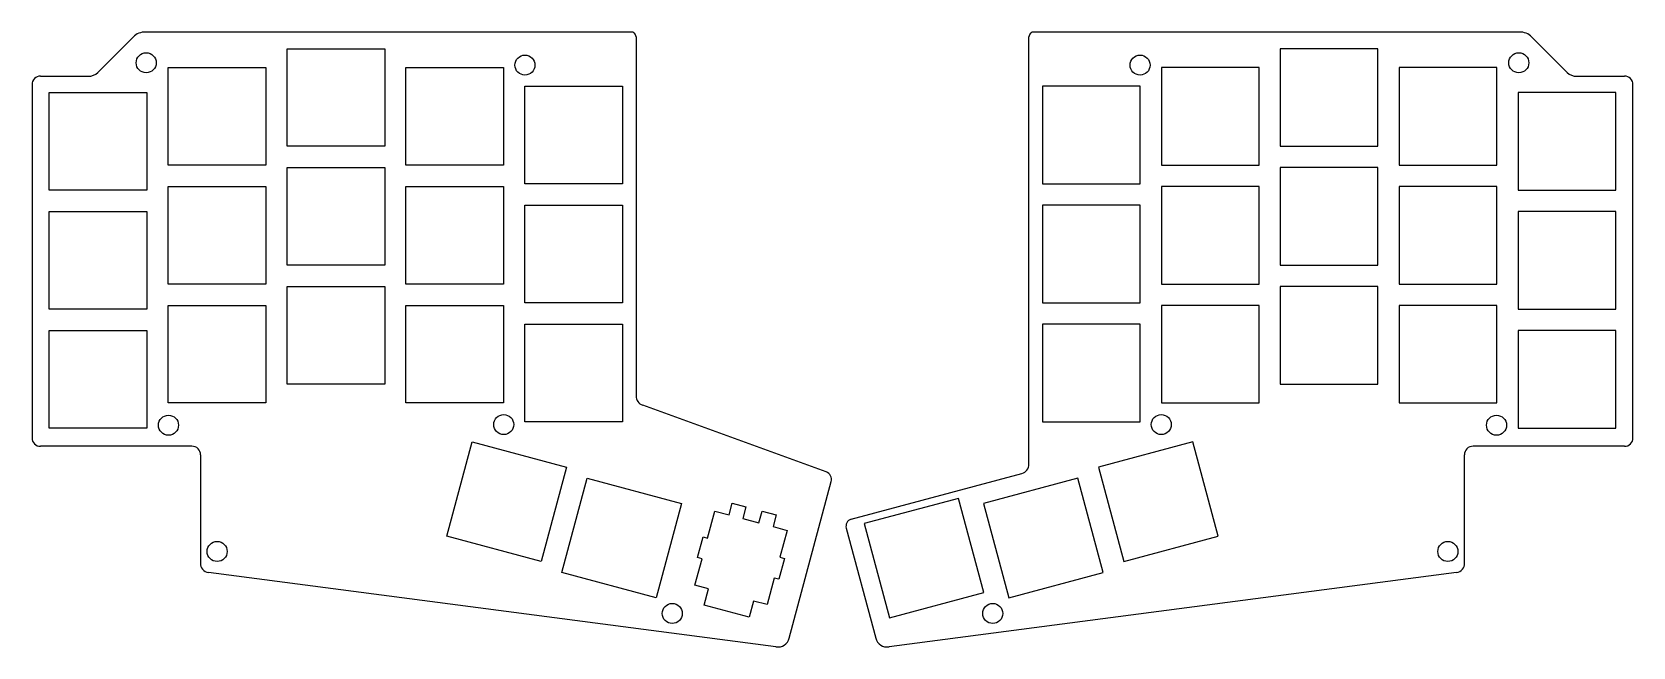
# Model space of a CAD drawing. Extents: x 21 to 277, y -146 to -48.
import ezdxf

# ---------------------------------------------------------------- set-up
doc = ezdxf.new("R2010")
doc.units = 0
doc.layers.add('BLACK', color=7, linetype='CONTINUOUS')

msp = doc.modelspace()

# ---------------------------------------------------------------- linework, layer by layer
at = {"layer": 'BLACK', "linetype": 'CONTINUOUS'}
for p, q in [((37.2674, -48.3638), (31.6137, -54.0066)), ((116.807, -47.5637), (39.2486, -47.5637)), ((117.579, -48.313), (117.579, -105.704)), ((180.346, -116.614), (180.346, -48.313)), ((258.676, -47.5637), (181.118, -47.5637)), ((266.311, -54.0066), (260.657, -48.3638)), ((61.8389, -50.2256), (77.4389, -50.2256)), ((61.8389, -65.8256), (61.8389, -50.2256)), ((77.4389, -50.2256), (77.4389, -65.8256)), ((236.086, -50.2256), (220.486, -50.2256)), ((220.486, -50.2256), (220.486, -65.8256)), ((236.086, -65.8256), (236.086, -50.2256)), ((42.8395, -53.2364), (58.4395, -53.2364)), ((42.8395, -68.8364), (42.8395, -53.2364)), ((58.4395, -53.2364), (58.4395, -68.8364)), ((80.8391, -53.2358), (96.4391, -53.2358)), ((80.8391, -68.8358), (80.8391, -53.2358)), ((96.4391, -53.2358), (96.4391, -68.8358)), ((217.086, -53.2358), (201.486, -53.2358)), ((201.486, -53.2358), (201.486, -68.8358)), ((217.086, -68.8358), (217.086, -53.2358)), ((255.085, -53.2364), (239.485, -53.2364)), ((239.485, -53.2364), (239.485, -68.8364)), ((255.085, -68.8364), (255.085, -53.2364)), ((21.113, -55.9718), (21.114, -112.423)), ((22.4592, -54.6212), (30.0897, -54.6212)), ((99.8388, -56.2364), (115.439, -56.2364)), ((99.8388, -71.8364), (99.8388, -56.2364)), ((115.439, -56.2364), (115.439, -71.8364)), ((198.086, -56.2364), (182.486, -56.2364)), ((182.486, -56.2364), (182.486, -71.8364)), ((198.086, -71.8364), (198.086, -56.2364)), ((267.835, -54.6212), (275.466, -54.6212)), ((276.811, -112.423), (276.812, -55.9718)), ((23.8393, -57.235), (39.4393, -57.235)), ((23.8393, -72.835), (23.8393, -57.235)), ((39.4393, -57.235), (39.4393, -72.835)), ((274.085, -57.235), (258.485, -57.235)), ((258.485, -57.235), (258.485, -72.835)), ((274.085, -72.835), (274.085, -57.235)), ((77.4389, -65.8256), (61.8389, -65.8256)), ((220.486, -65.8256), (236.086, -65.8256)), ((58.4395, -68.8364), (42.8395, -68.8364)), ((96.4391, -68.8358), (80.8391, -68.8358)), ((201.486, -68.8358), (217.086, -68.8358)), ((239.485, -68.8364), (255.085, -68.8364)), ((61.8389, -69.2256), (77.4389, -69.2256)), ((61.8389, -84.8256), (61.8389, -69.2256)), ((77.4389, -69.2256), (77.4389, -84.8256)), ((236.086, -69.2256), (220.486, -69.2256)), ((220.486, -69.2256), (220.486, -84.8256)), ((236.086, -84.8256), (236.086, -69.2256)), ((39.4393, -72.835), (23.8393, -72.835)), ((42.8395, -72.236), (58.4395, -72.236)), ((42.8395, -87.836), (42.8395, -72.236)), ((58.4395, -72.236), (58.4395, -87.836)), ((80.8391, -72.2358), (96.4391, -72.2358)), ((80.8391, -87.8358), (80.8391, -72.2358)), ((96.4391, -72.2358), (96.4391, -87.8358)), ((115.439, -71.8364), (99.8388, -71.8364)), ((182.486, -71.8364), (198.086, -71.8364)), ((217.086, -72.2358), (201.486, -72.2358)), ((201.486, -72.2358), (201.486, -87.8358)), ((217.086, -87.8358), (217.086, -72.2358)), ((255.085, -72.236), (239.485, -72.236)), ((239.485, -72.236), (239.485, -87.836)), ((255.085, -87.836), (255.085, -72.236)), ((258.485, -72.835), (274.085, -72.835)), ((23.8393, -76.2354), (39.4393, -76.2354)), ((23.8393, -91.8354), (23.8393, -76.2354)), ((39.4393, -76.2354), (39.4393, -91.8354)), ((99.8388, -75.2362), (115.439, -75.2362)), ((99.8388, -90.8362), (99.8388, -75.2362)), ((115.439, -75.2362), (115.439, -90.8362)), ((198.086, -75.2362), (182.486, -75.2362)), ((182.486, -75.2362), (182.486, -90.8362)), ((198.086, -90.8362), (198.086, -75.2362)), ((274.085, -76.2354), (258.485, -76.2354)), ((258.485, -76.2354), (258.485, -91.8354)), ((274.085, -91.8354), (274.085, -76.2354)), ((77.4389, -84.8256), (61.8389, -84.8256)), ((220.486, -84.8256), (236.086, -84.8256)), ((58.4395, -87.836), (42.8395, -87.836)), ((61.8389, -88.2258), (77.4389, -88.2258)), ((61.8389, -103.826), (61.8389, -88.2258)), ((77.4389, -88.2258), (77.4389, -103.826)), ((96.4391, -87.8358), (80.8391, -87.8358)), ((201.486, -87.8358), (217.086, -87.8358)), ((236.086, -88.2258), (220.486, -88.2258)), ((220.486, -88.2258), (220.486, -103.826)), ((236.086, -103.826), (236.086, -88.2258)), ((239.485, -87.836), (255.085, -87.836)), ((39.4393, -91.8354), (23.8393, -91.8354)), ((42.8395, -91.2356), (58.4395, -91.2356)), ((42.8395, -106.836), (42.8395, -91.2356)), ((58.4395, -91.2356), (58.4395, -106.836)), ((80.8391, -91.2362), (96.4391, -91.2362)), ((80.8391, -106.836), (80.8391, -91.2362)), ((96.4391, -91.2362), (96.4391, -106.836)), ((115.439, -90.8362), (99.8388, -90.8362)), ((182.486, -90.8362), (198.086, -90.8362)), ((217.086, -91.2362), (201.486, -91.2362)), ((201.486, -91.2362), (201.486, -106.836)), ((217.086, -106.836), (217.086, -91.2362)), ((255.085, -91.2356), (239.485, -91.2356)), ((239.485, -91.2356), (239.485, -106.836)), ((255.085, -106.836), (255.085, -91.2356)), ((258.485, -91.8354), (274.085, -91.8354)), ((99.8388, -94.2362), (115.439, -94.2362)), ((99.8388, -109.836), (99.8388, -94.2362)), ((115.439, -94.2362), (115.439, -109.836)), ((198.086, -94.2362), (182.486, -94.2362)), ((182.486, -94.2362), (182.486, -109.836)), ((198.086, -109.836), (198.086, -94.2362)), ((23.8393, -95.2358), (39.4393, -95.2358)), ((23.8393, -110.836), (23.8393, -95.2358)), ((39.4393, -95.2358), (39.4393, -110.836)), ((274.085, -95.2358), (258.485, -95.2358)), ((258.485, -95.2358), (258.485, -110.836)), ((274.085, -110.836), (274.085, -95.2358)), ((77.4389, -103.826), (61.8389, -103.826)), ((220.486, -103.826), (236.086, -103.826)), ((58.4395, -106.836), (42.8395, -106.836)), ((96.4391, -106.836), (80.8391, -106.836)), ((147.961, -117.858), (118.649, -107.19)), ((201.486, -106.836), (217.086, -106.836)), ((239.485, -106.836), (255.085, -106.836)), ((115.439, -109.836), (99.8388, -109.836)), ((182.486, -109.836), (198.086, -109.836)), ((39.4393, -110.836), (23.8393, -110.836)), ((258.485, -110.836), (274.085, -110.836)), ((46.6452, -113.757), (22.4846, -113.757)), ((87.3845, -128.132), (91.4221, -113.063)), ((91.4221, -113.063), (106.491, -117.101)), ((206.503, -113.063), (191.434, -117.101)), ((210.54, -128.132), (206.503, -113.063)), ((275.44, -113.757), (251.279, -113.757)), ((48.0158, -115.143), (48.0158, -132.387)), ((106.491, -117.101), (102.453, -132.169)), ((191.434, -117.101), (195.472, -132.169)), ((249.909, -132.387), (249.909, -115.143)), ((105.746, -133.927), (109.784, -118.858)), ((109.784, -118.858), (124.852, -122.896)), ((142.042, -144.401), (148.773, -119.382)), ((151.92, -125.402), (179.202, -118.096)), ((188.141, -118.858), (173.072, -122.896)), ((192.178, -133.927), (188.141, -118.858)), ((169.1, -122.074), (154.031, -126.112)), ((173.137, -137.143), (169.1, -122.074)), ((124.852, -122.896), (120.815, -137.964)), ((129.015, -128.438), (130.179, -124.096)), ((130.179, -124.096), (132.436, -124.701)), ((132.436, -124.701), (132.936, -122.836)), ((132.936, -122.836), (135.144, -123.428)), ((135.144, -123.428), (134.644, -125.292)), ((134.644, -125.292), (137.22, -125.983)), ((137.22, -125.983), (137.72, -124.118)), ((137.72, -124.118), (139.977, -124.723)), ((139.977, -124.723), (139.477, -126.587)), ((173.072, -122.896), (177.11, -137.964)), ((139.477, -126.587), (141.71, -127.186)), ((141.71, -127.186), (140.56, -131.479)), ((151.158, -126.85), (155.882, -144.401)), ((154.031, -126.112), (158.069, -141.18)), ((102.453, -132.169), (87.3845, -128.132)), ((127.423, -131.535), (128.304, -128.248)), ((128.304, -128.248), (129.015, -128.438)), ((195.472, -132.169), (210.54, -128.132)), ((126.997, -135.97), (128.134, -131.726)), ((128.134, -131.726), (127.423, -131.535)), ((141.296, -131.676), (140.402, -135.013)), ((140.56, -131.479), (141.296, -131.676)), ((139.934, -145.798), (49.307, -133.936)), ((120.815, -137.964), (105.746, -133.927)), ((139.666, -134.816), (138.528, -139.06)), ((140.402, -135.013), (139.666, -134.816)), ((248.618, -133.936), (157.991, -145.798)), ((177.11, -137.964), (192.178, -133.927)), ((129.181, -136.556), (126.997, -135.97)), ((128.49, -139.132), (129.181, -136.556)), ((158.069, -141.18), (173.137, -137.143)), ((135.679, -141.058), (128.49, -139.132)), ((136.369, -138.482), (135.679, -141.058)), ((138.528, -139.06), (136.369, -138.482))]:
    msp.add_line(p, q, dxfattribs=at)
at = {"layer": 'BLACK'}
for centre in [(39.3502, -52.4786), (258.575, -52.4786), (99.8403, -52.8477), (198.084, -52.8477), (42.9062, -110.391), (96.4494, -110.286), (201.475, -110.286), (255.019, -110.391), (50.6786, -130.558), (247.246, -130.558), (123.373, -140.464), (174.551, -140.464)]:
    msp.add_circle(centre, 1.6, dxfattribs=at)
for centre, radius, start, end in [((39.2226, -50.3523), 2.7887, 89.4668, 134.517), ((116.836, -48.3058), 0.7427, -0.55503, 92.242), ((181.088, -48.3058), 0.7426, -272.242, -179.445), ((258.702, -50.3525), 2.7889, 45.486, 90.5331), ((22.4454, -55.9537), 1.3326, -270.591, -179.222), ((30.1657, -52.613), 2.0096, -92.1687, -43.9041), ((267.759, -52.6131), 2.0096, -136.098, -87.8312), ((275.479, -55.9537), 1.3325, -0.778, 90.5912), ((119.119, -105.724), 1.54, -180.728, -107.76), ((22.4366, -112.435), 1.3227, -180.546, -87.9224), ((275.488, -112.435), 1.3227, -92.0775, 0.546078), ((46.6932, -115.08), 1.324, -2.73134, 92.0771), ((251.231, -115.08), 1.3241, -272.077, -177.269), ((178.806, -116.608), 1.5398, -75.1029, -0.215595), ((147.451, -119.108), 1.35, -11.6971, 67.8428), ((152.299, -126.526), 1.1861, -251.363, -164.153), ((49.5057, -132.458), 1.4916, -182.732, -97.6572), ((248.419, -132.458), 1.4916, -82.3428, 2.73233), ((140.244, -143.976), 1.8479, -99.6499, -13.2867), ((157.681, -143.976), 1.8479, -166.71, -80.3506)]:
    msp.add_arc(centre, radius, start, end, dxfattribs=at)

doc.saveas('drawing.dxf')
